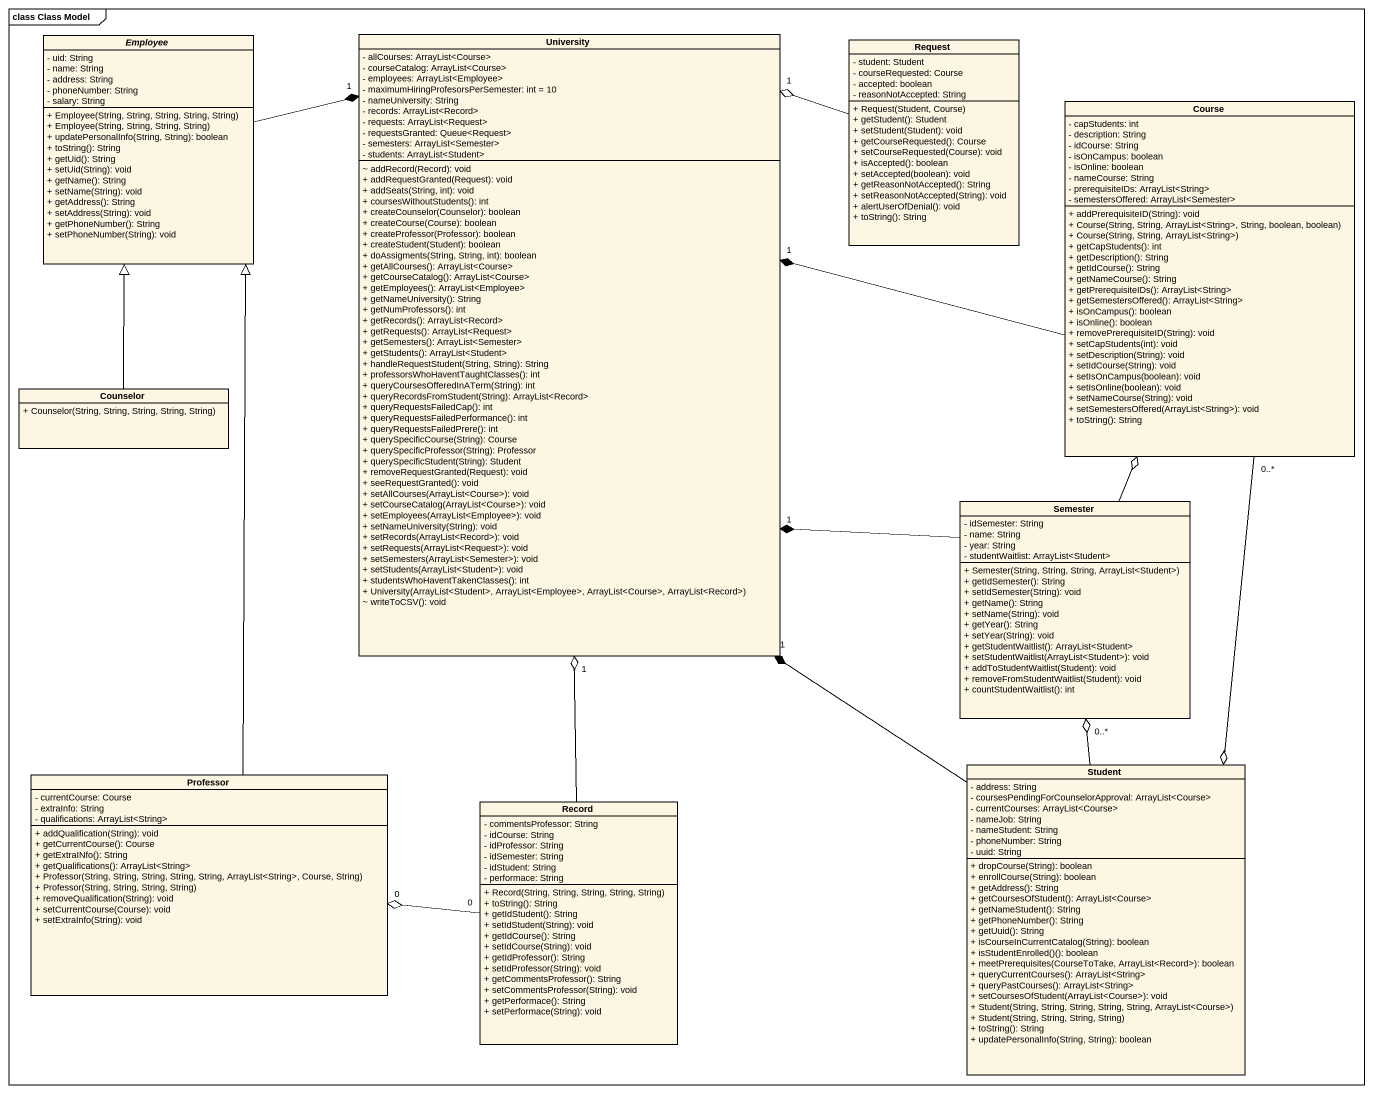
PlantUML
@startuml
mainframe class Class Model
hide circle
hide empty members
skinparam classAttributeIconSize 0
abstract class Employee {
  - uid: String
  - name: String
  - address: String
  - phoneNumber: String
  - salary: String
  + Employee(String, String, String, String, String)
  + Employee(String, String, String, String)
  + updatePersonalInfo(String, String): boolean
  + toString(): String
  + getUid(): String
  + setUid(String): void
  + getName(): String
  + setName(String): void
  + getAddress(): String
  + setAddress(String): void
  + getPhoneNumber(): String
  + setPhoneNumber(String): void
}
class University {
  - allCourses: ArrayList<Course>
  - courseCatalog: ArrayList<Course>
  - employees: ArrayList<Employee>
  - maximumHiringProfesorsPerSemester: int = 10
  - nameUniversity: String
  - records: ArrayList<Record>
  - requests: ArrayList<Request>
  - requestsGranted: Queue<Request>
  - semesters: ArrayList<Semester>
  - students: ArrayList<Student>
  ~ addRecord(Record): void
  + addRequestGranted(Request): void
  + addSeats(String, int): void
  + coursesWithoutStudents(): int
  + createCounselor(Counselor): boolean
  + createCourse(Course): boolean
  + createProfessor(Professor): boolean
  + createStudent(Student): boolean
  + doAssigments(String, String, int): boolean
  + getAllCourses(): ArrayList<Course>
  + getCourseCatalog(): ArrayList<Course>
  + getEmployees(): ArrayList<Employee>
  + getNameUniversity(): String
  + getNumProfessors(): int
  + getRecords(): ArrayList<Record>
  + getRequests(): ArrayList<Request>
  + getSemesters(): ArrayList<Semester>
  + getStudents(): ArrayList<Student>
  + handleRequestStudent(String, String): String
  + professorsWhoHaventTaughtClasses(): int
  + queryCoursesOfferedInATerm(String): int
  + queryRecordsFromStudent(String): ArrayList<Record>
  + queryRequestsFailedCap(): int
  + queryRequestsFailedPerformance(): int
  + queryRequestsFailedPrere(): int
  + querySpecificCourse(String): Course
  + querySpecificProfessor(String): Professor
  + querySpecificStudent(String): Student
  + removeRequestGranted(Request): void
  + seeRequestGranted(): void
  + setAllCourses(ArrayList<Course>): void
  + setCourseCatalog(ArrayList<Course>): void
  + setEmployees(ArrayList<Employee>): void
  + setNameUniversity(String): void
  + setRecords(ArrayList<Record>): void
  + setRequests(ArrayList<Request>): void
  + setSemesters(ArrayList<Semester>): void
  + setStudents(ArrayList<Student>): void
  + studentsWhoHaventTakenClasses(): int
  + University(ArrayList<Student>, ArrayList<Employee>, ArrayList<Course>, ArrayList<Record>)
  ~ writeToCSV(): void
}
class Request {
  - student: Student
  - courseRequested: Course
  - accepted: boolean
  - reasonNotAccepted: String
  + Request(Student, Course)
  + getStudent(): Student
  + setStudent(Student): void
  + getCourseRequested(): Course
  + setCourseRequested(Course): void
  + isAccepted(): boolean
  + setAccepted(boolean): void
  + getReasonNotAccepted(): String
  + setReasonNotAccepted(String): void
  + alertUserOfDenial(): void
  + toString(): String
}
class Course {
  - capStudents: int
  - description: String
  - idCourse: String
  - isOnCampus: boolean
  - isOnline: boolean
  - nameCourse: String
  - prerequisiteIDs: ArrayList<String>
  - semestersOffered: ArrayList<Semester>
  + addPrerequisiteID(String): void
  + Course(String, String, ArrayList<String>, String, boolean, boolean)
  + Course(String, String, ArrayList<String>)
  + getCapStudents(): int
  + getDescription(): String
  + getIdCourse(): String
  + getNameCourse(): String
  + getPrerequisiteIDs(): ArrayList<String>
  + getSemestersOffered(): ArrayList<String>
  + isOnCampus(): boolean
  + isOnline(): boolean
  + removePrerequisiteID(String): void
  + setCapStudents(int): void
  + setDescription(String): void
  + setIdCourse(String): void
  + setIsOnCampus(boolean): void
  + setIsOnline(boolean): void
  + setNameCourse(String): void
  + setSemestersOffered(ArrayList<String>): void
  + toString(): String
}
class Counselor {
  + Counselor(String, String, String, String, String)
}
class Semester {
  - idSemester: String
  - name: String
  - year: String
  - studentWaitlist: ArrayList<Student>
  + Semester(String, String, String, ArrayList<Student>)
  + getIdSemester(): String
  + setIdSemester(String): void
  + getName(): String
  + setName(String): void
  + getYear(): String
  + setYear(String): void
  + getStudentWaitlist(): ArrayList<Student>
  + setStudentWaitlist(ArrayList<Student>): void
  + addToStudentWaitlist(Student): void
  + removeFromStudentWaitlist(Student): void
  + countStudentWaitlist(): int
}
class Student {
  - address: String
  - coursesPendingForCounselorApproval: ArrayList<Course>
  - currentCourses: ArrayList<Course>
  - nameJob: String
  - nameStudent: String
  - phoneNumber: String
  - uuid: String
  + dropCourse(String): boolean
  + enrollCourse(String): boolean
  + getAddress(): String
  + getCoursesOfStudent(): ArrayList<Course>
  + getNameStudent(): String
  + getPhoneNumber(): String
  + getUuid(): String
  + isCourseInCurrentCatalog(String): boolean
  + isStudentEnrolled()(): boolean
  + meetPrerequisites(CourseToTake, ArrayList<Record>): boolean
  + queryCurrentCourses(): ArrayList<String>
  + queryPastCourses(): ArrayList<String>
  + setCoursesOfStudent(ArrayList<Course>): void
  + Student(String, String, String, String, String, ArrayList<Course>)
  + Student(String, String, String, String)
  + toString(): String
  + updatePersonalInfo(String, String): boolean
}
class Professor {
  - currentCourse: Course
  - extraInfo: String
  - qualifications: ArrayList<String>
  + addQualification(String): void
  + getCurrentCourse(): Course
  + getExtraINfo(): String
  + getQualifications(): ArrayList<String>
  + Professor(String, String, String, String, String, ArrayList<String>, Course, String)
  + Professor(String, String, String, String)
  + removeQualification(String): void
  + setCurrentCourse(Course): void
  + setExtraInfo(String): void
}
class "Record" as Record_ {
  - commentsProfessor: String
  - idCourse: String
  - idProfessor: String
  - idSemester: String
  - idStudent: String
  - performace: String
  + Record(String, String, String, String, String)
  + toString(): String
  + getIdStudent(): String
  + setIdStudent(String): void
  + getIdCourse(): String
  + setIdCourse(String): void
  + getIdProfessor(): String
  + setIdProfessor(String): void
  + getCommentsProfessor(): String
  + setCommentsProfessor(String): void
  + getPerformace(): String
  + setPerformace(String): void
}
Employee -right-* "1" University
Request -left-o "1" University
Course -left-* "1" University
Course "0..*" --o Student
Counselor -up-|> Employee
Semester -left-* "1" University
Semester -up-o Course
Student -up-* "1" University
Student -up-o "0..*" Semester
Professor -up-|> Employee
Record_ -up-o "1" University
Record_ "0" -left-o "0" Professor
@enduml
